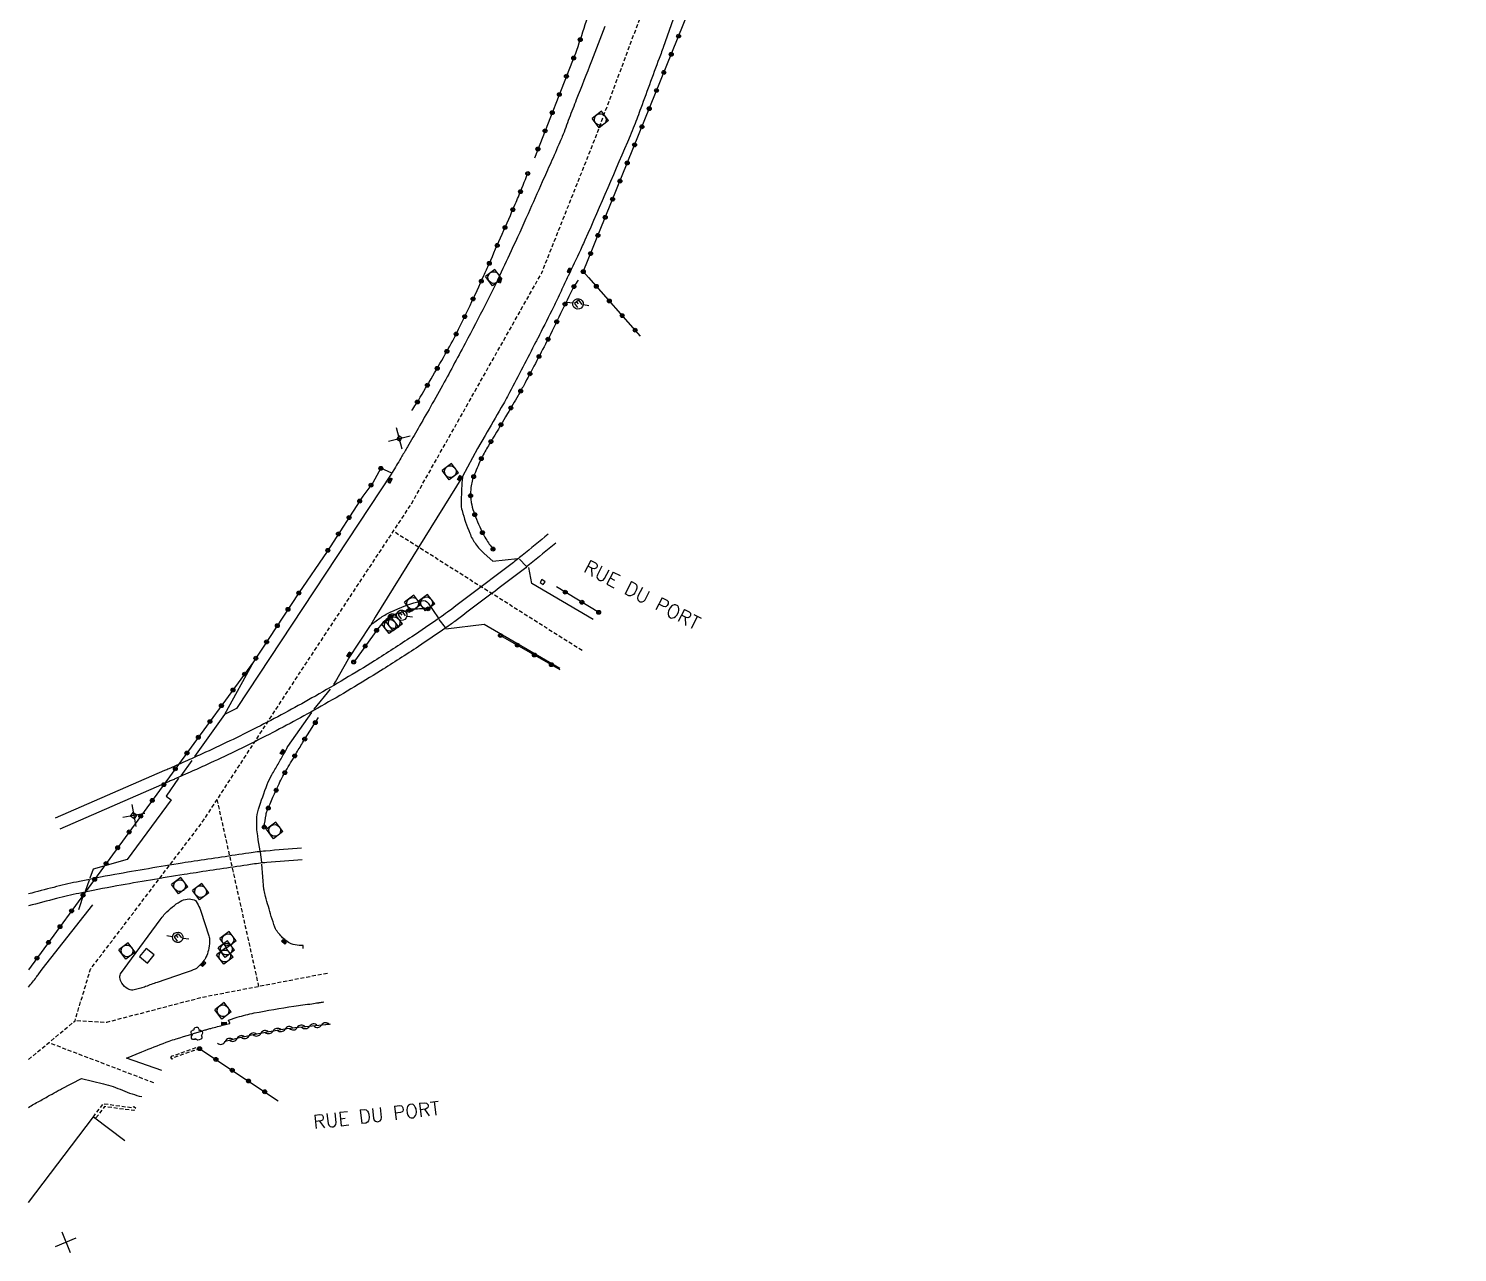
# Model space of a CAD drawing. Header units: millimetres. Extents: x 160999 to 162000, y 122000 to 123000.
# Drawn here: x 161000 to 161182.8, y 122183.6 to 122340.1 of the extents above; entities that cross this region are included whole.
import ezdxf
from ezdxf.enums import TextEntityAlignment as Align

# ---------------------------------------------------------------- set-up
doc = ezdxf.new("R2010")
doc.units = ezdxf.units.MM
doc.linetypes.add('DASHED', pattern=[0.75, 0.5, -0.25])
doc.layers.get('0').update_dxf_attribs({"linetype": 'CONTINUOUS'})
for name, color, linetype in [('W0001', 6, 'DASHED'), ('W0008', 7, 'CONTINUOUS'), ('W0017', 7, 'CONTINUOUS'), ('W0100', 7, 'CONTINUOUS'), ('W0112', 1, 'DASHED'), ('W0300', 7, 'CONTINUOUS'), ('W0310', 3, 'CONTINUOUS'), ('W0322', 7, 'CONTINUOUS'), ('W0400', 7, 'CONTINUOUS'), ('W0420', 7, 'CONTINUOUS'), ('W0471', 7, 'CONTINUOUS'), ('W0700', 7, 'CONTINUOUS'), ('W0989', 7, 'CONTINUOUS'), ('W0991', 7, 'CONTINUOUS')]:
    doc.layers.add(name, color=color, linetype=linetype)
doc.styles.get("Standard").update_dxf_attribs({"font": 'romans.shx', "width": 0.85})

# ---------------------------------------------------------------- blocks, each defined once
blk = doc.blocks.new('t991o')
at = {"color": 0, "linetype": 'Continuous'}
for p, q in [((-1, 1), (1, -1)), ((-1, -1), (1, 1))]:
    blk.add_line(p, q, dxfattribs=at)
blk = doc.blocks.new('t322o')
at = {"color": 0, "linetype": 'Continuous'}
for radius in [0.25, 0.15]:
    blk.add_circle((0, 0), radius, dxfattribs=at)
blk = doc.blocks.new('T400')
for p, q in [((-0.15, 0.3), (0.15, 0.3)), ((-0.15, -0.25), (-0.15, 0.3)), ((-0.15, 0.15), (0.15, 0.15)), ((-0.15, 0), (0.15, 0)), ((0.15, 0.3), (0.15, -0.25)), ((-0.15, -0.15), (0.15, -0.15)), ((-0.15, -0.25), (-0.15, -0.3)), ((-0.15, -0.3), (0.15, -0.3)), ((0.15, -0.3), (0.15, -0.25))]:
    blk.add_line(p, q)
blk = doc.blocks.new('T420')
for p, q in [((0.75, 0.75), (-0.75, 0.75)), ((-0.75, 0.75), (-0.75, -0.75)), ((0.75, 0.75), (0.75, -0.75)), ((0.75, -0.75), (-0.75, -0.75))]:
    blk.add_line(p, q)
blk.add_ellipse((0, 0), major_axis=(-0.53, 0.53), ratio=1, start_param=3.926991, end_param=10.210176)
blk = doc.blocks.new('t310o')
at = {"color": 0, "linetype": 'Continuous'}
for centre, start, end in [((-0.5, 0.38), 216.8699, 323.1304), ((0.5, -0.37), 36.8699, 143.1303)]:
    blk.add_arc(centre, 0.625, start, end, dxfattribs=at)
blk = doc.blocks.new('T471')
for p, q in [((-0.333334, 0.333334), (-0.333334, -0.333334)), ((-0.333334, 0.333334), (0.333334, 0.333334)), ((-0.333334, 0), (0, 0)), ((0.500001, 0.500001), (1.000002, 1.000002)), ((-0.500001, -0.500001), (-1.000002, -1.000002)), ((-0.333334, -0.333334), (0.333334, -0.333334))]:
    blk.add_line(p, q)
blk.add_ellipse((0, 0), major_axis=(0.471405, 0.471405), ratio=1, start_param=5.4977871438, end_param=11.780972451)
blk = doc.blocks.new('T300')
for p, q in [((-0.8, 0.51), (-0.86, 0.34)), ((-0.86, 0.34), (-0.86, 0.17)), ((-0.86, 0.17), (-0.74, 0.06)), ((-0.69, 0.63), (-0.8, 0.51)), ((-0.8, -0.06), (-0.74, 0.06)), ((-0.74, 0.06), (-0.69, 0.11)), ((-0.57, 0.69), (-0.69, 0.63)), ((-0.46, 0.69), (-0.57, 0.69)), ((-0.29, 0.63), (-0.46, 0.69)), ((-0.29, 0.63), (-0.17, 0.74)), ((-0.23, 0.57), (-0.29, 0.63)), ((-0.17, 0.74), (-0.06, 0.8)), ((-0.06, 0.8), (0.06, 0.8)), ((0.06, 0.8), (0.23, 0.74)), ((0.23, 0.74), (0.34, 0.63)), ((0.34, 0.63), (0.4, 0.51)), ((0.46, 0.46), (0.34, 0.46)), ((0.4, 0.51), (0.4, 0.46)), ((0.57, 0.4), (0.46, 0.46)), ((0.57, 0.4), (0.69, 0.29)), ((0.69, 0.29), (0.74, 0.17)), ((0.74, 0.06), (0.69, -0.17)), ((0.74, 0.17), (0.74, 0.06)), ((-0.8, -0.17), (-0.8, -0.06)), ((-0.8, -0.23), (-0.8, -0.17)), ((-0.74, -0.34), (-0.8, -0.23)), ((-0.69, -0.4), (-0.74, -0.34)), ((-0.51, -0.46), (-0.69, -0.4)), ((-0.4, -0.46), (-0.51, -0.46)), ((-0.4, -0.46), (-0.34, -0.46)), ((-0.34, -0.46), (-0.34, -0.4)), ((-0.34, -0.51), (-0.34, -0.46)), ((-0.29, -0.63), (-0.34, -0.51)), ((-0.17, -0.74), (-0.29, -0.63)), ((-0.06, -0.8), (-0.17, -0.74)), ((0.06, -0.8), (-0.06, -0.8)), ((0.17, -0.74), (0.06, -0.8)), ((0.23, -0.69), (0.17, -0.74)), ((0.29, -0.46), (0.23, -0.46)), ((0.29, -0.63), (0.23, -0.69)), ((0.46, -0.4), (0.29, -0.46)), ((0.34, -0.51), (0.29, -0.63)), ((0.34, -0.51), (0.34, -0.46)), ((0.57, -0.34), (0.46, -0.4)), ((0.63, -0.29), (0.57, -0.34)), ((0.69, -0.17), (0.63, -0.29))]:
    blk.add_line(p, q)

msp = doc.modelspace()

# ---------------------------------------------------------------- linework, layer by layer
at = {"layer": 'W0001', "flags": 128}
for points in [[(161000, 122208.24), (161005.94, 122213.18), (161007.92, 122219.8), (161022.17, 122238.5), (161034.59, 122257.54), (161048.88, 122279.16), (161065.61, 122308.79), (161072.4, 122325.84), (161080.18, 122346.7), (161088, 122367.71), (161095.12, 122385.42), (161102.74, 122399.99), (161112.67, 122417.53), (161126.75, 122443.86), (161148.82, 122484.16), (161166.54, 122515.95), (161198.06, 122574.38), (161213.63, 122602.02), (161228.37, 122630), (161249.61, 122671.17), (161260.54, 122688.06), (161284.56, 122728.78)], [(161070.8, 122260.55), (161046.66, 122275.81)], [(161029.47, 122217.58), (161024.13, 122241.51)], [(161038.22, 122219.26), (161022.21, 122216.17), (161009.95, 122212.97), (161005.94, 122213.18)], [(161016.02, 122205.25), (161002.58, 122210.38)]]:
    msp.add_lwpolyline(points, dxfattribs=at)
at = {"layer": 'W0008', "flags": 128}
for points in [[(161083.49, 122344.26), (161081.18, 122337.71, -0.003226), (161081.14, 122337.59, -0.000417), (161080.83, 122336.74, -0.000208), (161078.32, 122329.93, -0.000628), (161077.48, 122327.68, -0.012666), (161076.97, 122326.42, -0.001184), (161071.18, 122313.07, -0.00646), (161070.78, 122312.18, -0.001718), (161069.23, 122308.89, 0.000542), (161069.05, 122308.54, 0.003896), (161069.03, 122308.49, 0.001955), (161068.12, 122306.55, -0.003526), (161067.62, 122305.47, -0.003722), (161066.92, 122304.05, -0.001472), (161065.13, 122300.48, -0.003022), (161064.91, 122300.06, -0.000192), (161061.52, 122293.56, -0.008614), (161060.47, 122291.63, -0.004628), (161058.41, 122288.08), (161057.41, 122286.39), (161055.52, 122282.84, 0.099133), (161055.52, 122282.83, 0.003518), (161055.47, 122282.36, 0.006881), (161055.38, 122280.9, 0.006858), (161055.32, 122279.44, 0.077192), (161055.45, 122278.46, 0.024848), (161056.44, 122275.56, 0.05979), (161057.19, 122274.2, 0.056643), (161058.29, 122272.98), (161059.4, 122272), (161062.55, 122272.35)], [(161073.7, 122340.38, -0.00507), (161072.01, 122335.95, -0.000343), (161070.07, 122331.02, 0.001444), (161069.62, 122329.85, 0.005014), (161068.71, 122327.45, -0.010702), (161068.28, 122326.33, -0.004972), (161067.97, 122325.61, -0.001342), (161066.8, 122322.94, -0.00058), (161065.71, 122320.5, -0.000348), (161063.9, 122316.44, -0.002404), (161061.74, 122311.67, -0.003156), (161060.05, 122308.06, -0.007066), (161058.71, 122305.34, -0.003936), (161056.21, 122300.53, -0.002795), (161053.17, 122294.87, -0.00503), (161051.43, 122291.75, -0.001109), (161049.82, 122288.95, -0.001335), (161048.48, 122286.63, -0.001176), (161047.76, 122285.41, -0.000774), (161046.66, 122283.56, -0.008172), (161046.6, 122283.46, -0.003688), (161046.46, 122283.24), (161026.58, 122253.13), (161025.07, 122252.38), (161021.24, 122247.01)], [(161055.52, 122282.84), (161044.33, 122264.82), (161043.72, 122263.75, -0.033542), (161044.93, 122264.69, -0.033542), (161046.26, 122265.46, -0.055125), (161050.34, 122266.93, -0.313118), (161051.12, 122266.63), (161052.4, 122264.74)], [(161029.62, 122234.95), (161029.39, 122236.35), (161029.31, 122236.86, -0.04587), (161029.19, 122238.92, -0.069827), (161029.42, 122240.25, -0.01448), (161030.54, 122243.43, -0.036241), (161031.12, 122244.65, -0.003502), (161031.91, 122246.03, 0.00365), (161032.67, 122247.36, 0.014854), (161033.02, 122248.02, -0.039519), (161033.16, 122248.26), (161036.22, 122252.62)], [(161035.14, 122222.42), (161035.14, 122222.42), (161035.11, 122222.83), (161034.6, 122222.84, -0.079219), (161033.61, 122223.02, -0.096168), (161032.9, 122223.45, -0.04246), (161031.9, 122224.49, -0.080357), (161031.52, 122225.15, -0.015717), (161031.05, 122226.55, -0.008743), (161030.32, 122229.1, -0.005123), (161030.13, 122229.88, -0.038808), (161030.11, 122229.98), (161029.84, 122233.23)], [(161000, 122217.51, -0.005206), (161000.99, 122218.76, 0.018557), (161001.32, 122219.2), (161001.72, 122219.78), (161008.24, 122228.03)], [(161017.03, 122206.85), (161012.54, 122208.4), (161014.47, 122209.23), (161014.92, 122209.41, -0.004034), (161017.99, 122210.58, -0.014218), (161018.87, 122210.88, -0.000481), (161022.61, 122212.02, -0.008617), (161022.82, 122212.08, -0.00002), (161023.32, 122212.22, -0.000006), (161025.01, 122212.67, -0.005437), (161025.72, 122212.86, 0.436647), (161025.73, 122212.87), (161025.59, 122213.29), (161026.7, 122213.64, -0.028522), (161028.86, 122214.19, -0.012354), (161033.93, 122215.05, -0.000492), (161036.25, 122215.38, 0.001431), (161037.05, 122215.5, 0.004879), (161037.18, 122215.52, 0.001106), (161037.76, 122215.62)], [(161000, 122202.12, -0.006059), (161001.38, 122202.92, -0.001154), (161002.74, 122203.68, -0.001509), (161003.79, 122204.26, -0.003878), (161003.98, 122204.36, -0.003322), (161004.2, 122204.47), (161006.78, 122205.79), (161009.59, 122205.12, -0.044831), (161012.03, 122204.3, 0.044831), (161014.47, 122203.49)]]:
    msp.add_lwpolyline(points, format="xyb", dxfattribs=at)
for points in [[(161063.65, 122271.33), (161062.79, 122272.26)], [(161072.23, 122264.53), (161064.37, 122269.12), (161063.98, 122271.16)], [(161039.03, 122256.2), (161039.27, 122256.55), (161040.93, 122259.48), (161043.72, 122263.75)], [(161052.5, 122264.51), (161053.29, 122263.49)], [(161053.39, 122263.34), (161058.3, 122263.91), (161067.98, 122258.29)], [(161036.55, 122253.07), (161038.61, 122255.62)], [(161020.9, 122246.51), (161019.49, 122244.54)], [(161019.19, 122244.22), (161017.62, 122241.94), (161018.25, 122241.47), (161012.62, 122233.83)], [(161029.82, 122233.5), (161029.68, 122234.78)]]:
    msp.add_lwpolyline(points, dxfattribs=at)
msp.add_lwpolyline([(161016.44, 122218.11, 0.01264), (161014.97, 122217.57, -0.029854), (161014.34, 122217.37, -0.006753), (161013.67, 122217.2, -0.013947), (161013.34, 122217.13, -0.184106), (161012.7, 122217.26, -0.11112), (161011.94, 122218.01, -0.126792), (161011.69, 122218.74, -0.164401), (161011.85, 122219.32), (161012, 122219.55), (161012.69, 122220.49), (161016.85, 122226.11, -0.006586), (161017.32, 122226.74, -0.024122), (161017.46, 122226.9, -0.032374), (161018.42, 122227.78, -0.035681), (161019.38, 122228.45, -0.107317), (161020.3, 122228.77, -0.117765), (161021.19, 122228.66, -0.158448), (161021.45, 122228.45, -0.053331), (161021.89, 122227.59), (161022.03, 122227.23), (161023.06, 122224.07, -0.047186), (161023.13, 122223.74, -0.039517), (161023.15, 122223.33, -0.048067), (161023, 122222.23, -0.055398), (161022.69, 122221.33, -0.057864), (161022.34, 122220.77, -0.037375), (161021.65, 122220.03, -0.077773), (161021.29, 122219.8, -0.030718), (161020.29, 122219.41), (161020.02, 122219.32)], format="xyb", close=True, dxfattribs=at)
at = {"layer": 'W0017', "flags": 128}
for points in [[(161046.46, 122283.24), (161045.06, 122283.87)], [(161038.19, 122273.23), (161034.57, 122267.92)], [(161028.76, 122259.1), (161025.07, 122252.38)], [(161012.62, 122233.83), (161008.26, 122232.58), (161007.85, 122231.42)], [(161007.74, 122231.18), (161007.23, 122229.72)], [(161007.06, 122229.47), (161006.37, 122227.37)]]:
    msp.add_lwpolyline(points, dxfattribs=at)
msp.add_lwpolyline([(161015.03, 122222.44), (161014.19, 122221.4), (161015.22, 122220.57), (161016.05, 122221.61)], close=True, dxfattribs=at)
at = {"layer": 'W0100', "flags": 128}
for points in [[(161047.11, 122287.6), (161047.52, 122287.36), (161047.77, 122287.77), (161047.36, 122288.02)], [(161065.67, 122269.63), (161065.43, 122269.28), (161065.84, 122269), (161066.07, 122269.36)], [(161013.39, 122239.85), (161013.85, 122239.52), (161013.52, 122239.04), (161013.06, 122239.36)]]:
    msp.add_lwpolyline(points, close=True, dxfattribs=at)
msp.add_lwpolyline([(161000, 122189.96), (161008.31, 122200.91), (161012.3, 122197.89)], dxfattribs=at)
at = {"layer": 'W0112', "flags": 128}
msp.add_lwpolyline([(161018.19, 122208.49), (161018.39, 122208.69), (161021.63, 122209.83), (161021.72, 122209.58), (161018.54, 122208.46), (161018.39, 122208.3)], close=True, dxfattribs=at)
msp.add_lwpolyline([(161008.3, 122200.89), (161008.29, 122200.9), (161009.56, 122202.59), (161013.32, 122202.08), (161013.45, 122202.24), (161013.73, 122202.02), (161013.47, 122201.7), (161009.72, 122202.21), (161008.58, 122200.7)], dxfattribs=at)
at = {"layer": 'W0310', "flags": 128}
msp.add_lwpolyline([(161038.6, 122212.74, 0.000904), (161038.27, 122212.72, 0.005338), (161038.22, 122212.72, 0.004367), (161037.98, 122212.69, 0.00031), (161034.55, 122212.33, 0.020739), (161030.54, 122211.75, 0.015191), (161025.15, 122210.55)], format="xyb", dxfattribs=at)
at = {"layer": 'W0322', "flags": 128}
for points in [[(161070.96, 122309.02), (161085.21, 122344.24), (161101.04, 122383.15), (161101.2, 122383.55, -0.007779), (161103.3, 122388.53, -0.036283), (161103.84, 122389.55, -0.009202), (161104.03, 122389.84, 0.022263), (161104.1, 122389.96), (161109.02, 122398.8), (161112.65, 122404.68), (161122.26, 122419.86), (161128.09, 122428.99), (161133.47, 122437.41)], [(161098.49, 122420.76), (161096.78, 122416.85), (161093.6, 122408.91), (161093.08, 122406.93), (161089.95, 122390.2), (161086.07, 122385.19), (161085.45, 122384.3, 0.041663), (161081.86, 122378.09, 0.045413), (161079.59, 122371.9), (161072.55, 122345.45), (161072.37, 122344.75, -0.010854), (161071.32, 122341.05, -0.010588), (161070.09, 122337.31, -0.000798), (161069.91, 122336.81, -0.007576), (161069.89, 122336.76), (161064.71, 122323.56)], [(161049.05, 122291.26, 0.001309), (161049.55, 122292.04, 0.008065), (161049.63, 122292.17, 0.005867), (161053.31, 122298.45, 0.013588), (161054.79, 122301.22, 0.005299), (161056.49, 122304.71, 0.004884), (161058.25, 122308.54, 0.002096), (161058.91, 122310.02, 0.000406), (161062.26, 122317.66, 0.006189), (161062.66, 122318.6, 0.001968), (161063.86, 122321.58)], [(161070.29, 122307.93, 0.003487), (161069.81, 122307.21, 0.024692), (161069.75, 122307.11, 0.012682), (161068.06, 122303.66, -0.012328), (161066.32, 122300.12, -0.002174), (161063.34, 122294.47, -0.009406), (161062.62, 122293.18, -0.001584), (161061.26, 122290.86, -0.001166), (161059.4, 122287.72, -0.000862), (161059.16, 122287.31, 0.000465), (161058.71, 122286.57, 0.024734), (161057.86, 122284.99, 0.018858), (161056.94, 122282.83, 0.067853), (161056.56, 122281.2, 0.065659), (161056.63, 122279.48, 0.046638), (161056.94, 122278.31, 0.020472), (161058, 122275.77, 0.031575), (161058.5, 122274.85, 0.020821), (161059.41, 122273.53)], [(161051.2, 122265.89, 0.012241), (161050.57, 122265.91, 0.022534), (161050.22, 122265.9, 0.036672), (161048.41, 122265.63, 0.035881), (161046.61, 122265.08, 0.074171), (161045.95, 122264.71, 0.053356), (161045.21, 122263.98), (161044.63, 122263.29), (161041.59, 122259.09)], [(161030.15, 122237.97, -0.017457), (161030.38, 122239.56, -0.052532), (161030.53, 122240.07, -0.013474), (161032.04, 122243.5, -0.023176), (161033.06, 122245.42, -0.000594), (161034.29, 122247.48, 0.000834), (161035.16, 122248.95, 0.002775), (161035.33, 122249.24, -0.012247), (161035.37, 122249.3), (161037.11, 122252.01)]]:
    msp.add_lwpolyline(points, format="xyb", dxfattribs=at)
for points in [[(161070.97, 122309.02), (161071.63, 122308.28), (161078.26, 122300.79)], [(161045.06, 122283.87), (161044.02, 122282.01), (161042.77, 122280.31), (161038.19, 122273.23)], [(161072.93, 122265.44), (161067.55, 122268.69)], [(161034.57, 122267.92), (161028.76, 122259.1), (161000, 122219.73)], [(161060.36, 122262.48), (161067.95, 122258.13)], [(161021.88, 122209.63), (161023.59, 122208.5), (161031.92, 122202.97)]]:
    msp.add_lwpolyline(points, dxfattribs=at)
at = {"layer": 'W0700', "flags": 128}
for points in [[(161066.47, 122275.46, -0.003176), (161063.14, 122272.71, -0.008383), (161061.86, 122271.7, -0.001033), (161053.61, 122265.48, -0.007897), (161052.52, 122264.68, -0.007798), (161049.04, 122262.32, -0.00575), (161044.25, 122259.24, -0.00523), (161040.46, 122256.93, -0.005336), (161036.69, 122254.74, -0.010721), (161029.65, 122250.93, -0.011048), (161022.65, 122247.54, -0.001258), (161020.6, 122246.6, -0.001141), (161018.33, 122245.58, -0.008566), (161017.94, 122245.42, 0.006311), (161017.4, 122245.19), (161003.41, 122239.1)], [(161067.43, 122274.3, -0.003176), (161064.09, 122271.55, -0.008383), (161062.76, 122270.51, -0.001033), (161054.51, 122264.28, -0.007897), (161053.38, 122263.46, -0.007798), (161049.87, 122261.07, -0.00575), (161045.04, 122257.97, -0.00523), (161041.22, 122255.64, -0.005336), (161037.43, 122253.43, -0.010721), (161030.33, 122249.6, -0.011048), (161023.28, 122246.18, -0.001258), (161021.22, 122245.24, -0.001141), (161018.94, 122244.22, -0.008566), (161018.5, 122244.03, 0.006311), (161018, 122243.82), (161004.01, 122237.72)], [(161034.92, 122235.27, 0.006297), (161030.32, 122234.9, 0.013975), (161028.19, 122234.64, 0.000493), (161021.2, 122233.6, 0.002256), (161019.66, 122233.36, 0.004544), (161011.03, 122231.9, 0.008004), (161006.13, 122230.94, 0.010372), (161003.21, 122230.26, 0.00229), (161000, 122229.42)], [(161035.02, 122233.79, 0.006297), (161030.46, 122233.43, 0.013975), (161028.41, 122233.18, 0.000493), (161021.42, 122232.14, 0.002256), (161019.89, 122231.9, 0.004544), (161011.29, 122230.44, 0.008004), (161006.43, 122229.49, 0.010372), (161003.57, 122228.83, 0.002562), (161000, 122227.89)]]:
    msp.add_lwpolyline(points, format="xyb", dxfattribs=at)

# ---------------------------------------------------------------- block references
at = {"layer": 'W0300', "rotation": 307.2050999999999}
msp.add_blockref('T300', (161021.52, 122211.39), dxfattribs=at)
at = {"layer": 'W0310'}
for p, rotation in [((161029.73, 122211.59), 11.26908653799507), ((161031.27, 122211.88), 9.881718737142073), ((161032.81, 122212.12), 8.043871410387878), ((161034.37, 122212.32), 6.206024083633708), ((161035.93, 122212.48), 5.966228561398524), ((161037.48, 122212.64), 5.933932156188461), ((161025.15, 122210.55), 14.22838051913219), ((161026.67, 122210.92), 13.24194919208649), ((161028.2, 122211.27), 12.25551786504077)]:
    msp.add_blockref('t310o', p, dxfattribs=dict(at, rotation=rotation))
at = {"layer": 'W0322'}
for p, rotation in [((161070.57, 122338.7), 251.4130479491492), ((161083.15, 122339.15), 67.97110508892955), ((161069.73, 122336.35), 248.5880529902277), ((161082.21, 122336.83), 67.97110508892955), ((161081.27, 122334.51), 67.97110508892955), ((161068.81, 122334.02), 248.5880529902277), ((161067.9, 122331.69), 248.5880529902277), ((161080.33, 122332.2), 67.97110508892955), ((161066.99, 122329.36), 248.5880529902277), ((161079.4, 122329.88), 67.97110508892955), ((161066.08, 122327.04), 248.5880529902277), ((161078.46, 122327.56), 67.97110508892955), ((161077.52, 122325.24), 67.97110508892955), ((161065.16, 122324.71), 248.5880529902277), ((161063.86, 122321.58), 248.2330899857707), ((161076.58, 122322.93), 67.97110508892955), ((161075.65, 122320.61), 67.97110508892955), ((161062.93, 122319.26), 247.8821502864669), ((161074.71, 122318.29), 67.97110508892955), ((161061.95, 122316.96), 246.3551461154902), ((161073.77, 122315.97), 67.97110508892955), ((161060.95, 122314.67), 246.327243613745), ((161059.95, 122312.38), 246.2993411119998), ((161072.83, 122313.66), 67.97110508892955), ((161071.9, 122311.34), 67.97110508892955), ((161058.94, 122310.09), 246.2714386102548), ((161070.97, 122309.02), 311.5335861855811), ((161070.96, 122309.02), 67.97110508892955), ((161057.92, 122307.81), 245.5753324192931), ((161069.76, 122307.12), 61.9149045586199), ((161072.63, 122307.15), 311.5335861855811), ((161056.87, 122305.54), 244.9119340285023), ((161068.63, 122304.88), 64.25652098042848), ((161074.29, 122305.28), 311.5335861855811), ((161055.8, 122303.28), 244.1737527917767), ((161075.94, 122303.41), 311.5335861855811), ((161067.57, 122302.62), 64.45259883026459), ((161077.6, 122301.54), 311.5335861855811), ((161054.7, 122301.04), 243.2547438601882), ((161066.46, 122300.38), 62.66368187346766), ((161053.52, 122298.83), 240.7767153052504), ((161065.3, 122298.17), 62.28017957734961), ((161052.28, 122296.66), 239.9613823926302), ((161064.13, 122295.96), 62.08533658630992), ((161051.02, 122294.5), 239.49929590337), ((161049.74, 122292.35), 239.0372094141098), ((161062.95, 122293.75), 60.76869064935779), ((161061.69, 122291.59), 59.55026827432945), ((161060.42, 122289.44), 59.31451833861707), ((161059.14, 122287.29), 58.9737775068681), ((161057.92, 122285.11), 64.31026923239375), ((161045.06, 122283.87), 240.7381232480191), ((161043.8, 122281.71), 233.6169035234691), ((161056.94, 122282.81), 69.20045341451704), ((161042.36, 122279.67), 237.1281980191955), ((161056.54, 122280.36), 91.8791469638965), ((161041, 122277.57), 237.1281980191955), ((161057.08, 122277.94), 110.9770246850042), ((161058.06, 122275.64), 115.9893157425994), ((161039.64, 122275.48), 237.1281980191955), ((161038.28, 122273.38), 237.1281980191955), ((161059.41, 122273.53), 126.9966249126638), ((161034.57, 122267.92), 236.6609347485896), ((161068.65, 122268.02), 148.9395196626207), ((161070.79, 122266.73), 148.9395196626207), ((161033.19, 122265.83), 236.6609347485896), ((161046.26, 122264.92), 29.62171366065373), ((161048.64, 122265.68), 11.74160373618619), ((161051.12, 122265.89), 356.798115860942), ((161072.93, 122265.44), 148.9395196626207), ((161031.82, 122263.74), 236.6609347485896), ((161044.52, 122263.14), 54.06535778298778), ((161030.45, 122261.66), 236.6609347485896), ((161043.06, 122261.12), 54.06535778298778), ((161060.36, 122262.48), 330.1735260196035), ((161062.53, 122261.24), 330.1735260196035), ((161029.07, 122259.57), 236.6609347485896), ((161041.59, 122259.09), 54.06535778298778), ((161064.7, 122259.99), 330.1735260196035), ((161027.62, 122257.53), 233.8479876765796), ((161066.87, 122258.75), 330.1735260196035), ((161026.15, 122255.51), 233.8479876765796), ((161024.67, 122253.5), 233.8479876765796), ((161023.2, 122251.48), 233.8479876765796), ((161036.68, 122251.34), 57.2361996672902), ((161021.72, 122249.46), 233.8479876765796), ((161035.33, 122249.23), 60.03253875871352), ((161020.25, 122247.44), 233.8479876765796), ((161034.05, 122247.08), 59.24210021620339), ((161018.77, 122245.42), 233.8479876765796), ((161032.78, 122244.93), 60.72514572366899), ((161017.3, 122243.4), 233.8479876765796), ((161031.67, 122242.69), 65.39397966078864), ((161015.82, 122241.38), 233.8479876765796), ((161014.35, 122239.37), 233.8479876765796), ((161030.67, 122240.4), 67.45733837651035), ((161012.87, 122237.35), 233.8479876765796), ((161030.15, 122237.97), 83.77942295226251), ((161011.4, 122235.33), 233.8479876765796), ((161009.92, 122233.31), 233.8479876765796), ((161008.45, 122231.29), 233.8479876765796), ((161006.97, 122229.27), 233.8479876765796), ((161005.5, 122227.25), 233.8479876765796), ((161004.02, 122225.23), 233.8479876765796), ((161002.55, 122223.22), 233.8479876765796), ((161001.07, 122221.2), 233.8479876765796), ((161021.88, 122209.63), 326.4320243688936), ((161023.97, 122208.25), 326.4320243688937), ((161026.05, 122206.87), 326.4320243688937), ((161028.13, 122205.49), 326.4320243688937), ((161030.21, 122204.11), 326.4320243688937)]:
    msp.add_blockref('t322o', p, dxfattribs=dict(at, rotation=rotation))
at = {"layer": 'W0400'}
for p, rotation in [((161069.17, 122309.2), 334.8303555185727), ((161060.29, 122307.93), 344.2149138012241), ((161046.24, 122282.31), 333.7302516156496), ((161055.13, 122282.62), 152.0947011633187), ((161041.01, 122260.03), 150.1019489948129), ((161032.47, 122247.57), 148.1788493648861), ((161032.69, 122223.29), 45.75586865369129), ((161022.35, 122220.44), 137.8973121552632), ((161024.98, 122212.86), 274.9802477085475)]:
    msp.add_blockref('T400', p, dxfattribs=dict(at, rotation=rotation))
at = {"layer": 'W0420', "rotation": 307.2050999999999}
for p in [(161073.14, 122328.49), (161059.51, 122308.27), (161053.96, 122283.44), (161049.13, 122266.59), (161050.91, 122266.67), (161046.77, 122264.11), (161046.26, 122263.77), (161031.49, 122237.54), (161019.32, 122230.47), (161022.01, 122229.72), (161012.6, 122222.13), (161025.31, 122222.36), (161025.5, 122223.56), (161025.11, 122221.48), (161024.88, 122214.47)]:
    msp.add_blockref('T420', p, dxfattribs=at)
at = {"layer": 'W0471', "rotation": 307.2050999999999}
for p in [(161070.29, 122304.9), (161047.73, 122265.07), (161019.08, 122223.85)]:
    msp.add_blockref('T471', p, dxfattribs=at)
at = {"layer": 'W0991'}
for p, rotation in [((161047.43, 122287.69), 59.17556843098306), ((161004.77, 122184.87), 337.2150616437984)]:
    msp.add_blockref('t991o', p, dxfattribs=dict(at, rotation=rotation))
at = {"layer": 'W0991', "extrusion": (0, 0, -1), "rotation": 304.7093679195089}
msp.add_blockref('t991o', (-161013.46, 122239.45), dxfattribs=at)

# ---------------------------------------------------------------- texts
at = {"layer": 'W0989'}
for rotation, p in [(332.3154, (161078.48, 122267.67)), (6.4064, (161044.49, 122201.14))]:
    msp.add_text('RUE DU PORT', height=1.75, rotation=rotation, dxfattribs=at).set_placement(p, align=Align.MIDDLE)

doc.saveas('drawing.dxf')
